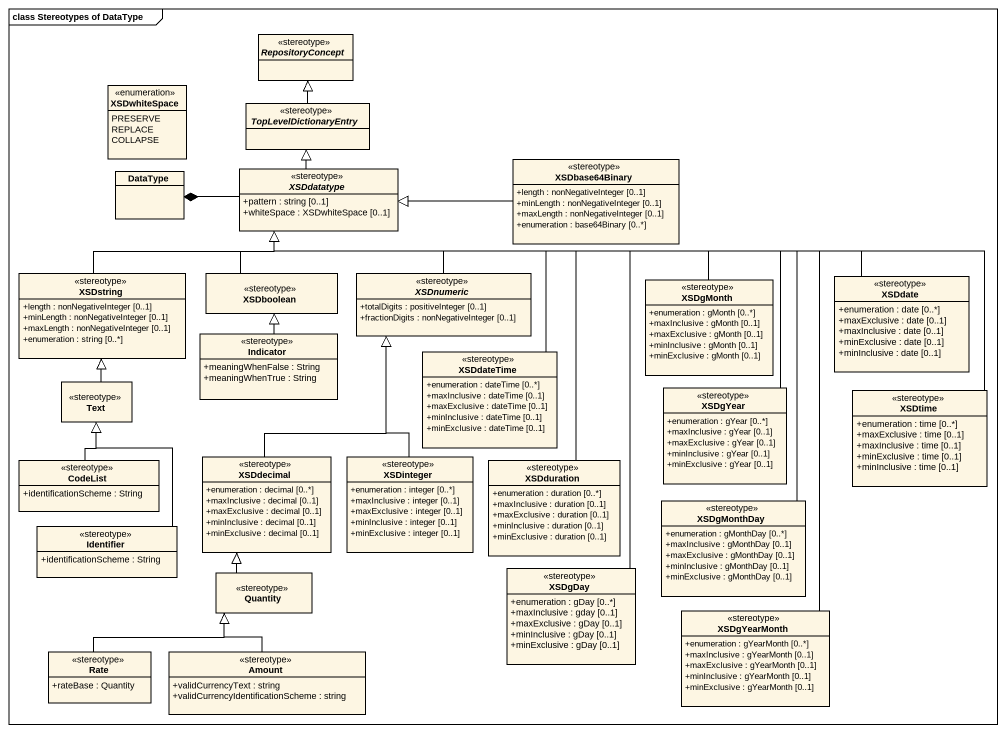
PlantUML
@startuml
mainframe class Stereotypes of DataType
hide circle
hide empty members
skinparam classAttributeIconSize 0
abstract class RepositoryConcept <<stereotype>>
enum XSDwhiteSpace {
  PRESERVE
  REPLACE
  COLLAPSE
}
abstract class TopLevelDictionaryEntry <<stereotype>>
class DataType
abstract class XSDdatatype <<stereotype>> {
  +pattern : string [0..1]
  +whiteSpace : XSDwhiteSpace [0..1]
}
class XSDbase64Binary <<stereotype>> {
  +length : nonNegativeInteger [0..1]
  +minLength : nonNegativeInteger [0..1]
  +maxLength : nonNegativeInteger [0..1]
  +enumeration : base64Binary [0..*]
}
class XSDstring <<stereotype>> {
  +length : nonNegativeInteger [0..1]
  +minLength : nonNegativeInteger [0..1]
  +maxLength : nonNegativeInteger [0..1]
  +enumeration : string [0..*]
}
class XSDboolean <<stereotype>>
abstract class XSDnumeric <<stereotype>> {
  +totalDigits : positiveInteger [0..1]
  +fractionDigits : nonNegativeInteger [0..1]
}
class XSDgMonth <<stereotype>> {
  +enumeration : gMonth [0..*]
  +maxInclusive : gMonth [0..1]
  +maxExclusive : gMonth [0..1]
  +minInclusive : gMonth [0..1]
  +minExclusive : gMonth [0..1]
}
class XSDdate <<stereotype>> {
  +enumeration : date [0..*]
  +maxExclusive : date [0..1]
  +maxInclusive : date [0..1]
  +minExclusive : date [0..1]
  +minInclusive : date [0..1]
}
class Indicator <<stereotype>> {
  +meaningWhenFalse : String
  +meaningWhenTrue : String
}
class Text <<stereotype>>
class XSDdateTime <<stereotype>> {
  +enumeration : dateTime [0..*]
  +maxInclusive : dateTime [0..1]
  +maxExclusive : dateTime [0..1]
  +minInclusive : dateTime [0..1]
  +minExclusive : dateTime [0..1]
}
class XSDgYear <<stereotype>> {
  +enumeration : gYear [0..*]
  +maxInclusive : gYear [0..1]
  +maxExclusive : gYear [0..1]
  +minInclusive : gYear [0..1]
  +minExclusive : gYear [0..1]
}
class XSDtime <<stereotype>> {
  +enumeration : time [0..*]
  +maxExclusive : time [0..1]
  +maxInclusive : time [0..1]
  +minExclusive : time [0..1]
  +minInclusive : time [0..1]
}
class CodeList <<stereotype>> {
  +identificationScheme : String
}
class XSDdecimal <<stereotype>> {
  +enumeration : decimal [0..*]
  +maxInclusive : decimal [0..1]
  +maxExclusive : decimal [0..1]
  +minInclusive : decimal [0..1]
  +minExclusive : decimal [0..1]
}
class XSDinteger <<stereotype>> {
  +enumeration : integer [0..*]
  +maxInclusive : integer [0..1]
  +maxExclusive : integer [0..1]
  +minInclusive : integer [0..1]
  +minExclusive : integer [0..1]
}
class XSDduration <<stereotype>> {
  +enumeration : duration [0..*]
  +maxInclusive : duration [0..1]
  +maxExclusive : duration [0..1]
  +minInclusive : duration [0..1]
  +minExclusive : duration [0..1]
}
class XSDgMonthDay <<stereotype>> {
  +enumeration : gMonthDay [0..*]
  +maxInclusive : gMonthDay [0..1]
  +maxExclusive : gMonthDay [0..1]
  +minInclusive : gMonthDay [0..1]
  +minExclusive : gMonthDay [0..1]
}
class Identifier <<stereotype>> {
  +identificationScheme : String
}
class Quantity <<stereotype>>
class XSDgDay <<stereotype>> {
  +enumeration : gDay [0..*]
  +maxInclusive : gday [0..1]
  +maxExclusive : gDay [0..1]
  +minInclusive : gDay [0..1]
  +minExclusive : gDay [0..1]
}
class XSDgYearMonth <<stereotype>> {
  +enumeration : gYearMonth [0..*]
  +maxInclusive : gYearMonth [0..1]
  +maxExclusive : gYearMonth [0..1]
  +minInclusive : gYearMonth [0..1]
  +minExclusive : gYearMonth [0..1]
}
class Rate <<stereotype>> {
  +rateBase : Quantity
}
class Amount <<stereotype>> {
  +validCurrencyText : string
  +validCurrencyIdentificationScheme : string
}
TopLevelDictionaryEntry -up-|> RepositoryConcept
XSDdatatype -up-|> TopLevelDictionaryEntry
XSDdatatype -left-* DataType
XSDbase64Binary -left-|> XSDdatatype
XSDstring -right-|> XSDdatatype
XSDboolean -up-|> XSDdatatype
XSDnumeric -up-|> XSDdatatype
XSDgMonth -left-|> XSDdatatype
XSDdate -left-|> XSDdatatype
Indicator -up-|> XSDboolean
Text -up-|> XSDstring
XSDdateTime -up-|> XSDdatatype
XSDgYear -left-|> XSDdatatype
XSDtime -left-|> XSDdatatype
CodeList -up-|> Text
XSDdecimal -up-|> XSDnumeric
XSDinteger -up-|> XSDnumeric
XSDduration -up-|> XSDdatatype
XSDgMonthDay -up-|> XSDdatatype
Identifier -up-|> Text
Quantity -up-|> XSDdecimal
XSDgDay -up-|> XSDdatatype
XSDgYearMonth -up-|> XSDdatatype
Rate -right-|> Quantity
Amount -up-|> Quantity
@enduml
